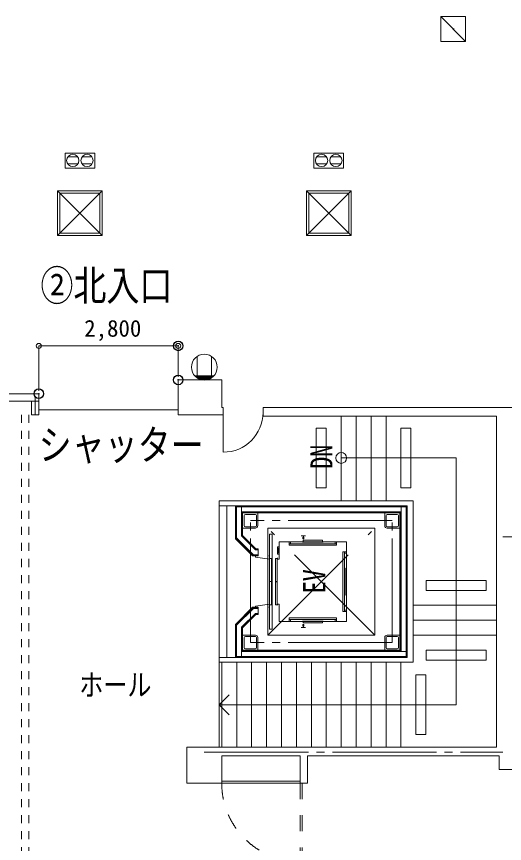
# Model space of a CAD drawing. Units: millimetres, scale not verified. Extents: x -18096 to 46307, y -19066 to 29624.
# Drawn here: x -5191 to 4612, y -9896 to 6713 of the extents above; entities that cross this region are included whole.
import ezdxf
from ezdxf.enums import TextEntityAlignment as Align

# ---------------------------------------------------------------- set-up
doc = ezdxf.new("R2010")
doc.units = ezdxf.units.MM
doc.header["$LTSCALE"] = 380
doc.header["$PDMODE"] = 32
doc.header["$PDSIZE"] = 190
for name, pattern in [('DASHED_DOTTED', [9.25, 6, -1.5, 0.25, -1.5]), ('USER1', [1.693333, 0.846667, -0.846667]), ('USER2', [0.846667, 0.423333, -0.423333]), ('USER3', [6.773333, 5.503333, -0.423333, 0.423333, -0.423333]), ('USER4', [13.546667, 10.16, -0.846667, 0.423333, -0.846667, 0.423333, -0.846667])]:
    doc.linetypes.add(name, pattern=pattern)
for name, color, linetype, lineweight in [('0-1_C-7', 4, 'Continuous', 18), ('0-2_6-3', 1, 'Continuous', 18), ('0-3_C-2', 253, 'Continuous', 18), ('0-7_2-7', 8, 'Continuous', 18), ('0-F_1-8', 8, 'Continuous', 18), ('1-0_1-6', 8, 'USER3', 18), ('1-1_1-5', 8, 'Continuous', 18), ('1-2_1-4', 8, 'Continuous', 18), ('1-5_0-F', 8, 'Continuous', 18), ('1-8_0-A', 8, 'Continuous', 18), ('1-9_0-9', 8, 'Continuous', 18), ('1-A_0-3', 8, 'Continuous', 18), ('1-E_0', 1, 'Continuous', 18), ('2-0_6-8', 253, 'Continuous', 18), ('2-3_1-9', 8, 'Continuous', 18), ('2-4_1-7', 8, 'Continuous', 18), ('2-5_1-2', 8, 'Continuous', 18), ('2-7_0-D', 8, 'USER2', 18), ('2-9_0-7', 8, 'Continuous', 18), ('2-A_0-4', 8, 'USER3', 18)]:
    doc.layers.add(name, color=color, linetype=linetype, lineweight=lineweight)
for name, color, linetype in [('0-4_3-4', 3, 'Continuous'), ('1-F_Defpoints', 5, 'Continuous'), ('2-6_1-0', 8, 'Continuous')]:
    doc.layers.add(name, color=color, linetype=linetype)
doc.styles.add('ＭＳ ゴシック', font='')
doc.styles.get('ＭＳ ゴシック').set_extended_font_data('MS Gothic')

# ---------------------------------------------------------------- blocks, each defined once
blk = doc.blocks.new('_Origin')
at = {"layer": '1-E_0'}
blk.add_line((0, 0), (-380, 0), dxfattribs=at)
blk.add_circle((0, 0), 190, dxfattribs=at)

msp = doc.modelspace()

# ---------------------------------------------------------------- linework, layer by layer
at = {"layer": '0-1_C-7', "color": 253}
for p, q in [((3831.9, 6213.1), (3331.9, 6713.1)), ((3599, 6463.1), (3567, 6463.1))]:
    msp.add_line(p, q, dxfattribs=at)
msp.add_lwpolyline([(3831.9, 6213.1), (3831.9, 6713.1), (3331.9, 6713.1), (3331.9, 6213.1)], close=True, dxfattribs=at)
at = {"layer": '0-2_6-3'}
for p, q in [((-1563.9, -504.3), (-1563.9, -115.5)), ((-1272.3, -504.3), (-1272.3, -115.5)), ((-1223.7, -504.3), (-1604.4, -504.3)), ((-1596.3, -516.4), (-1239.9, -516.4)), ((-1584.1, -528.6), (-1252, -528.6)), ((-1559.8, -548.8), (-1276.3, -548.8)), ((-1535.5, -561), (-1300.6, -561)), ((-1337.1, -577.2), (-1499.1, -577.2))]:
    msp.add_line(p, q, dxfattribs=at)
msp.add_circle((-1418.1, -330.1), 259.2, dxfattribs=at)
at = {"layer": '0-3_C-2'}
for p, q in [((-3468.1, 2313.1), (-4368.1, 3213.1)), ((1531.9, 2313.1), (631.9, 3213.1))]:
    msp.add_line(p, q, dxfattribs=at)
for points in [[(-3468.1, 2313.1), (-3468.1, 3213.1), (-4368.1, 3213.1), (-4368.1, 2313.1)], [(-3468.1, 3213.1), (-4368.1, 2313.1), (-3468.1, 2313.1)], [(1531.9, 2313.1), (1531.9, 3213.1), (631.9, 3213.1), (631.9, 2313.1)], [(1531.9, 3213.1), (631.9, 2313.1), (1531.9, 2313.1)]]:
    msp.add_lwpolyline(points, dxfattribs=at)
for points in [[(-3518.1, 2363.1), (-3518.1, 3163.1), (-4318.1, 3163.1), (-4318.1, 2363.1)], [(1481.9, 2363.1), (1481.9, 3163.1), (681.9, 3163.1), (681.9, 2363.1)]]:
    msp.add_lwpolyline(points, close=True, dxfattribs=at)
at = {"layer": '0-7_2-7'}
for p, q in [((831.9, -2751.9), (831.9, -1551.9)), ((2531.9, -2751.9), (2531.9, -1551.9)), ((831.9, -2751.9), (1031.9, -2751.9)), ((2531.9, -2751.9), (2731.9, -2751.9)), ((3041.9, -4611.9), (4241.9, -4611.9)), ((3041.9, -4611.9), (3041.9, -4811.9)), ((4241.9, -4611.9), (4241.9, -4811.9)), ((4241.9, -4811.9), (3041.9, -4811.9)), ((3041.9, -6011.9), (4241.9, -6011.9)), ((3041.9, -6011.9), (3041.9, -6211.9)), ((4241.9, -6011.9), (4241.9, -6211.9)), ((4241.9, -6211.9), (3041.9, -6211.9)), ((3031.9, -6509.4), (2831.9, -6509.4)), ((2831.9, -7709.4), (2831.9, -6509.4)), ((3031.9, -6509.4), (3031.9, -7709.4)), ((3031.9, -7709.4), (2831.9, -7709.4))]:
    msp.add_line(p, q, dxfattribs=at)
for points in [[(831.9, -1551.9), (1031.9, -1551.9), (1031.9, -2751.9)], [(2531.9, -1551.9), (2731.9, -1551.9), (2731.9, -2751.9)]]:
    msp.add_lwpolyline(points, dxfattribs=at)
at = {"layer": '0-F_1-8'}
for p, q in [((-618.1, -3311.9), (-618.1, -3511.9)), ((-593.1, -3286.9), (-393.1, -3286.9)), ((-368.1, -3311.9), (-368.1, -3511.9)), ((2231.9, -3311.9), (2231.9, -3511.9)), ((2256.9, -3286.9), (2456.9, -3286.9)), ((2481.9, -3311.9), (2481.9, -3511.9)), ((-393.1, -3536.9), (-593.1, -3536.9)), ((2456.9, -3536.9), (2256.9, -3536.9)), ((-111.1, -3681.9), (-111.1, -5591.9)), ((-58.1, -3681.9), (-111.1, -3681.9)), ((-58.1, -5591.9), (-58.1, -3681.9)), ((616.4, -3714.9), (527.4, -3714.9)), ((579.9, -3742.9), (563.9, -3742.9)), ((563.9, -3742.9), (563.9, -3776.9)), ((579.9, -3776.9), (563.9, -3776.9)), ((564.4, -3836.9), (564.4, -3806.9)), ((959.4, -3806.9), (564.4, -3806.9)), ((571.9, -3714.9), (571.9, -3776.9)), ((579.9, -3742.9), (579.9, -3776.9)), ((959.4, -3836.9), (959.4, -3806.9)), ((51.9, -3936.9), (86.9, -4086.9)), ((51.9, -4086.9), (51.9, -3936.9)), ((86.9, -3936.9), (51.9, -4086.9)), ((51.9, -3936.9), (86.9, -3936.9)), ((86.9, -3836.9), (1436.9, -3836.9)), ((86.9, -4186.9), (86.9, -3836.9)), ((86.9, -3836.9), (86.9, -3836.9)), ((86.9, -3836.9), (86.9, -3836.9)), ((86.9, -3836.9), (86.9, -3836.9)), ((86.9, -3836.9), (86.9, -3836.9)), ((86.9, -3836.9), (86.9, -3836.9)), ((286.9, -3906.9), (286.9, -3874.9)), ((286.9, -3874.9), (1236.9, -3874.9)), ((1236.9, -3906.9), (286.9, -3906.9)), ((287.9, -3836.9), (287.9, -3874.9)), ((315.9, -3836.9), (315.9, -3874.9)), ((556.9, -3845.9), (556.9, -3836.9)), ((966.9, -3836.9), (556.9, -3836.9)), ((966.9, -3845.9), (556.9, -3845.9)), ((966.9, -3845.9), (966.9, -3836.9)), ((1207.9, -3836.9), (1207.9, -3874.9)), ((1235.9, -3836.9), (1235.9, -3874.9)), ((1236.9, -3874.9), (1236.9, -3906.9)), ((1436.9, -3836.9), (1436.9, -5436.9)), ((-111.1, -4186.9), (-390.1, -4146.9)), ((-123.1, -4121.9), (-111.1, -4121.9)), ((-111.1, -4121.9), (-111.1, -4141.9)), ((-111.1, -4141.9), (-111.1, -4186.9)), ((86.9, -4086.9), (51.9, -4086.9)), ((1366.9, -4036.9), (1366.9, -5236.9)), ((1398.9, -4036.9), (1366.9, -4036.9)), ((1398.9, -5236.9), (1398.9, -4036.9)), ((1436.9, -4037.9), (1398.9, -4037.9)), ((1436.9, -4065.9), (1398.9, -4065.9)), ((-106.1, -4171.9), (-66.1, -4171.9)), ((-106.1, -4636.9), (-106.1, -4171.9)), ((-66.1, -4171.9), (-66.1, -4636.9)), ((10.9, -4631.9), (10.9, -4171.9)), ((10.9, -4171.9), (42.9, -4171.9)), ((42.9, -4171.9), (42.9, -4631.9)), ((48.9, -4161.9), (48.9, -4186.9)), ((48.9, -4186.9), (86.9, -4186.9)), ((1426.9, -4366.9), (1426.9, -4906.9)), ((1436.9, -4366.9), (1426.9, -4366.9)), ((-106.1, -4636.9), (-106.1, -5101.9)), ((-66.1, -4636.9), (-106.1, -4636.9)), ((-66.1, -4636.9), (-106.1, -4636.9)), ((-66.1, -5101.9), (-66.1, -4636.9)), ((42.9, -4631.9), (10.9, -4631.9)), ((10.9, -5101.9), (10.9, -4641.9)), ((10.9, -4641.9), (42.9, -4641.9)), ((42.9, -4641.9), (42.9, -5101.9)), ((1426.9, -4906.9), (1436.9, -4906.9)), ((-390.1, -5126.9), (-111.1, -5086.9)), ((-390.1, -5126.9), (-390.1, -5151.9)), ((-111.1, -5131.9), (-111.1, -5086.9)), ((-111.1, -5151.9), (-111.1, -5131.9)), ((-106.1, -5101.9), (-66.1, -5101.9)), ((42.9, -5101.9), (10.9, -5101.9)), ((48.9, -5086.9), (48.9, -5111.9)), ((86.9, -5086.9), (48.9, -5086.9)), ((86.9, -5436.9), (86.9, -5086.9)), ((-390.1, -5151.9), (-338.1, -5151.9)), ((-123.1, -5151.9), (-111.1, -5151.9)), ((1366.9, -5236.9), (1398.9, -5236.9)), ((1436.9, -5207.9), (1398.9, -5207.9)), ((1436.9, -5235.9), (1398.9, -5235.9)), ((1436.9, -5436.9), (86.9, -5436.9)), ((286.9, -5366.9), (286.9, -5398.9)), ((1236.9, -5366.9), (286.9, -5366.9)), ((286.9, -5398.9), (1236.9, -5398.9)), ((287.9, -5436.9), (287.9, -5398.9)), ((315.9, -5436.9), (315.9, -5398.9)), ((556.9, -5427.9), (556.9, -5436.9)), ((966.9, -5427.9), (556.9, -5427.9)), ((966.9, -5436.9), (556.9, -5436.9)), ((564.4, -5436.9), (564.4, -5466.9)), ((959.4, -5466.9), (564.4, -5466.9)), ((959.4, -5436.9), (959.4, -5466.9)), ((966.9, -5427.9), (966.9, -5436.9)), ((1207.9, -5436.9), (1207.9, -5398.9)), ((1235.9, -5436.9), (1235.9, -5398.9)), ((1236.9, -5398.9), (1236.9, -5366.9)), ((-111.1, -5591.9), (-58.1, -5591.9)), ((527.4, -5558.9), (616.4, -5558.9)), ((563.9, -5496.9), (579.9, -5496.9)), ((563.9, -5530.9), (563.9, -5496.9)), ((563.9, -5530.9), (579.9, -5530.9)), ((571.9, -5558.9), (571.9, -5496.9)), ((579.9, -5530.9), (579.9, -5496.9)), ((-618.1, -5761.9), (-618.1, -5961.9)), ((-593.1, -5736.9), (-393.1, -5736.9)), ((-368.1, -5761.9), (-368.1, -5961.9)), ((2231.9, -5761.9), (2231.9, -5961.9)), ((2256.9, -5736.9), (2456.9, -5736.9)), ((2481.9, -5761.9), (2481.9, -5961.9)), ((-393.1, -5986.9), (-593.1, -5986.9)), ((2456.9, -5986.9), (2256.9, -5986.9))]:
    msp.add_line(p, q, dxfattribs=at)
msp.add_lwpolyline([(-390.1, -4146.9), (-390.1, -4121.9), (-338.1, -4121.9)], dxfattribs=at)
for centre, start, end in [((-593.1, -3311.9), 90, 180), ((-393.1, -3311.9), 0, 90), ((2256.9, -3311.9), 90, 180), ((2456.9, -3311.9), 0, 90), ((-593.1, -3511.9), 180, 270), ((-393.1, -3511.9), 270, 0), ((2256.9, -3511.9), 180, 270), ((2456.9, -3511.9), 270, 0), ((-593.1, -5761.9), 90, 180), ((-393.1, -5761.9), 0, 90), ((2256.9, -5761.9), 90, 180), ((2456.9, -5761.9), 0, 90), ((-593.1, -5961.9), 180, 270), ((-393.1, -5961.9), 270, 0), ((2256.9, -5961.9), 180, 270), ((2456.9, -5961.9), 270, 0)]:
    msp.add_arc(centre, 25, start, end, dxfattribs=at)
at = {"layer": '1-0_1-6'}
for p, q in [((2356.9, -3411.9), (-493.1, -3411.9)), ((2356.9, -5861.9), (2356.9, -3411.9))]:
    msp.add_line(p, q, dxfattribs=at)
msp.add_lwpolyline([(2356.9, -5861.9), (-493.1, -5861.9), (-493.1, -3411.9)], dxfattribs=at)
at = {"layer": '1-1_1-5', "linetype": 'DASHED_DOTTED'}
for p, q in [((2006.9, -5711.9), (-143.1, -3561.9)), ((-143.1, -5711.9), (-143.1, -3561.9)), ((2006.9, -5711.9), (2006.9, -3561.9)), ((2006.9, -5711.9), (-143.1, -5711.9))]:
    msp.add_line(p, q, dxfattribs=at)
msp.add_lwpolyline([(-143.1, -5711.9), (2006.9, -3561.9), (-143.1, -3561.9)], dxfattribs=at)
at = {"layer": '1-2_1-4'}
msp.add_line((-1118.1, -3192.9), (-1118.1, -3792.9), dxfattribs=at)
at = {"layer": '1-5_0-F'}
for p, q in [((-1118.1, -6160.9), (-1118.1, -3112.9)), ((-968.1, -6160.9), (-968.1, -3112.9))]:
    msp.add_line(p, q, dxfattribs=at)
at = {"layer": '1-8_0-A'}
for p, q in [((-4893.1, -1011.9), (-4893.1, -1286.9)), ((-4743.1, -1011.9), (-4743.1, -1286.9)), ((-4743.1, -1286.9), (-4893.1, -1286.9)), ((-1118.1, -7109.4), (-917.2, -6908.5)), ((-1118.1, -7109.4), (-917.2, -7310.3))]:
    msp.add_line(p, q, dxfattribs=at)
msp.add_circle((1331.9, -2151.9), 109.1, dxfattribs=at)
at = {"layer": '1-9_0-9', "color": 7, "linetype": 'USER4'}
msp.add_line((-4743.1, -1186.9), (-1943.1, -1186.9), dxfattribs=at)
at = {"layer": '1-9_0-9'}
for p, q in [((-1038.1, -1236.9), (-1038.1, -2036.9)), ((1331.9, -3016.9), (1331.9, -1316.9)), ((1631.9, -3016.9), (1631.9, -1316.9)), ((1931.9, -3016.9), (1931.9, -1316.9)), ((2231.9, -3016.9), (2231.9, -1316.9)), ((2776.9, -3016.9), (-1118.1, -3016.9)), ((2776.9, -6256.9), (2776.9, -3016.9)), ((2776.9, -5111.9), (4451.9, -5111.9)), ((2776.9, -5111.9), (4451.9, -5111.9)), ((2776.9, -5411.9), (4451.9, -5411.9)), ((2776.9, -5411.9), (4451.9, -5411.9)), ((2776.9, -5711.9), (4451.9, -5711.9)), ((2776.9, -5711.9), (4451.9, -5711.9)), ((-1118.1, -6256.9), (2776.9, -6256.9)), ((-1068.1, -6256.9), (-1068.1, -7956.9)), ((-768.1, -6256.9), (-768.1, -7956.9)), ((-468.1, -6256.9), (-468.1, -7956.9)), ((-168.1, -6256.9), (-168.1, -7956.9)), ((131.9, -6256.9), (131.9, -7956.9)), ((431.9, -6256.9), (431.9, -7956.9)), ((731.9, -6256.9), (731.9, -7956.9)), ((1031.9, -6256.9), (1031.9, -7956.9)), ((1331.9, -6256.9), (1331.9, -7956.9)), ((1631.9, -6256.9), (1631.9, -7956.9)), ((1931.9, -6256.9), (1931.9, -7956.9)), ((2231.9, -6256.9), (2231.9, -7956.9)), ((2531.9, -6256.9), (2531.9, -7956.9)), ((-1068.1, -8646.9), (506.9, -8646.9)), ((-1068.1, -8686.9), (506.9, -8686.9))]:
    msp.add_line(p, q, dxfattribs=at)
at = {"layer": '1-9_0-9', "linetype": 'USER1'}
for p, q in [((506.9, -8686.9), (506.9, -10261.9)), ((546.9, -8686.9), (546.9, -10261.9))]:
    msp.add_line(p, q, dxfattribs=at)
at = {"layer": '1-9_0-9'}
msp.add_arc((-1038.1, -1236.9), 800, 270, 0, dxfattribs=at)
at = {"layer": '1-9_0-9', "linetype": 'USER1'}
msp.add_arc((506.9, -8686.9), 1575, 180, 270, dxfattribs=at)
at = {"layer": '1-A_0-3', "color": 7}
for p, q in [((-1068.1, -586.9), (-1943.1, -586.9)), ((-1943.1, -1286.9), (-1943.1, -586.9)), ((-1068.1, -586.9), (-1068.1, -1136.9)), ((-11218.1, -861.9), (-4743.1, -861.9)), ((4931.9, -1136.9), (-238.1, -1136.9))]:
    msp.add_line(p, q, dxfattribs=at)
at = {"layer": '1-A_0-3'}
for p, q in [((-4743.1, -861.9), (-4743.1, -1011.9)), ((-11218.1, -1011.9), (-4743.1, -1011.9)), ((-1068.1, -1136.9), (-1038.1, -1136.9)), ((-1038.1, -1286.9), (-1038.1, -1136.9)), ((-238.1, -1311.9), (-238.1, -1136.9)), ((-1038.1, -1286.9), (-1943.1, -1286.9)), ((4451.9, -1311.9), (-238.1, -1311.9)), ((4451.9, -1311.9), (4451.9, -7961.9)), ((-1118.1, -3112.9), (-1118.1, -3016.9)), ((-792.1, -3112.9), (-1118.1, -3112.9)), ((-1118.1, -7956.9), (-1118.1, -6060.9)), ((-792.1, -6160.9), (-1118.1, -6160.9)), ((-1068.1, -8686.9), (-1068.1, -8136.9)), ((506.9, -8136.9), (-1068.1, -8136.9)), ((656.9, -8136.9), (656.9, -8686.9)), ((-1768.1, -8686.9), (-1068.1, -8686.9))]:
    msp.add_line(p, q, dxfattribs=at)
for points in [[(-1768.1, -8686.9), (-1768.1, -7961.9), (4451.9, -7961.9)], [(506.9, -8136.9), (506.9, -8686.9), (656.9, -8686.9)], [(656.9, -8136.9), (4506.9, -8136.9), (4506.9, -8411.9)], [(4506.9, -8411.9), (5676.9, -8411.9), (5676.9, -8261.9)]]:
    msp.add_lwpolyline(points, dxfattribs=at)
at = {"layer": '1-E_0'}
for p, q in [((-4743.1, -801.9), (-4743.1, 96.9)), ((-4643.1, 96.9), (-2043.1, 96.9)), ((-1943.1, -526.9), (-1943.1, 96.9))]:
    msp.add_line(p, q, dxfattribs=at)
at = {"layer": '1-F_Defpoints'}
for p in [(-1943.1, 96.9), (-1943.1, -586.9), (-4743.1, -861.9)]:
    msp.add_point(p, dxfattribs=at)
at = {"layer": '2-0_6-8'}
for p, q in [((-3959.3, 3892.3), (-4162.9, 3892.3)), ((-3672.8, 3892.3), (-3876.4, 3892.3)), ((1040.7, 3892.3), (837.1, 3892.3)), ((1327.2, 3892.3), (1123.6, 3892.3)), ((-3959.3, 3753.9), (-4162.9, 3753.9)), ((-3672.8, 3753.9), (-3876.4, 3753.9)), ((1040.7, 3753.9), (837.1, 3753.9)), ((1327.2, 3753.9), (1123.6, 3753.9))]:
    msp.add_line(p, q, dxfattribs=at)
for points in [[(-4216.5, 3667.6), (-4216.5, 3969.5), (-3619.3, 3969.5), (-3619.3, 3667.6)], [(783.5, 3667.6), (783.5, 3969.5), (1380.7, 3969.5), (1380.7, 3667.6)]]:
    msp.add_lwpolyline(points, close=True, dxfattribs=at)
for centre in [(-4061.2, 3823.1), (-3774.7, 3823.1), (938.8, 3823.1), (1225.3, 3823.1)]:
    msp.add_circle(centre, 123, dxfattribs=at)
at = {"layer": '2-3_1-9'}
for p, q in [((-343.1, -3256.9), (-343.1, -3511.9)), ((2206.9, -3256.9), (2206.9, -3511.9)), ((-393.1, -3561.9), (-648.1, -3561.9)), ((2511.9, -3561.9), (2256.9, -3561.9)), ((-648.1, -5711.9), (-393.1, -5711.9)), ((-343.1, -5761.9), (-343.1, -6016.9)), ((2206.9, -5761.9), (2206.9, -6016.9)), ((2256.9, -5711.9), (2511.9, -5711.9))]:
    msp.add_line(p, q, dxfattribs=at)
for centre, start, end in [((-393.1, -3511.9), 270, 0), ((2256.9, -3511.9), 180, 270), ((-393.1, -5761.9), 0, 90), ((2256.9, -5761.9), 90, 180)]:
    msp.add_arc(centre, 50, start, end, dxfattribs=at)
at = {"layer": '2-4_1-7'}
for p, q in [((-792.1, -3776.8), (-792.1, -3112.9)), ((2655.9, -3112.9), (-792.1, -3112.9)), ((2655.9, -6160.9), (2655.9, -3112.9)), ((-648.1, -3710.1), (-648.1, -3247.4)), ((2511.9, -3256.9), (-648.1, -3256.9)), ((2511.9, -6026.4), (2511.9, -3247.4)), ((-648.1, -3710.1), (-380.3, -3977.9)), ((-333.1, -3977.9), (-380.3, -3977.9)), ((-333.1, -3977.9), (-333.1, -4121.9)), ((-333.1, -4121.9), (-447, -4121.9)), ((-333.1, -4121.9), (-333.1, -3987.9)), ((-447, -5151.9), (-792.1, -5497)), ((-648.1, -5563.7), (-380.3, -5295.9)), ((-333.1, -5151.9), (-447, -5151.9)), ((-333.1, -5295.9), (-380.3, -5295.9)), ((-333.1, -5295.9), (-333.1, -5151.9)), ((-792.1, -6160.9), (-792.1, -5497)), ((-648.1, -6026.4), (-648.1, -5563.7)), ((2511.9, -6016.9), (-648.1, -6016.9)), ((2655.9, -6160.9), (-792.1, -6160.9))]:
    msp.add_line(p, q, dxfattribs=at)
msp.add_lwpolyline([(-333.1, -4121.9), (-447, -4121.9), (-792.1, -3776.8)], dxfattribs=at)
at = {"layer": '2-5_1-2'}
for p, q in [((-782.6, -3112.9), (-782.6, -3765.8)), ((-782.6, -3122.4), (2655.9, -3122.4)), ((-770.1, -3122.4), (-770.1, -3760.6)), ((-770.1, -3134.9), (2646.4, -3134.9)), ((-670.1, -3134.9), (-670.1, -3719.2)), ((2533.9, -3134.9), (2533.9, -6038.9)), ((2633.9, -3134.9), (2633.9, -6151.4)), ((2646.4, -3122.4), (2646.4, -6160.9)), ((-670.1, -3234.9), (2533.9, -3234.9)), ((-657.6, -3234.9), (-657.6, -3714)), ((-657.6, -3247.4), (2521.4, -3247.4)), ((2521.4, -3234.9), (2521.4, -6038.9)), ((-782.6, -3765.8), (-436, -4112.4)), ((-770.1, -3760.6), (-430.8, -4099.9)), ((-670.1, -3719.2), (-389.4, -3999.9)), ((-657.6, -3714), (-384.2, -3987.4)), ((-436, -4112.4), (-333.1, -4112.4)), ((-430.8, -4099.9), (-333.1, -4099.9)), ((-389.4, -3999.9), (-333.1, -3999.9)), ((-384.2, -3987.4), (-333.1, -3987.4)), ((-782.6, -5508), (-436, -5161.4)), ((-670.1, -5554.6), (-389.4, -5273.9)), ((-657.6, -5559.8), (-384.2, -5286.4)), ((-436, -5161.4), (-333.1, -5161.4)), ((-389.4, -5273.9), (-333.1, -5273.9)), ((-384.2, -5286.4), (-333.1, -5286.4)), ((-782.6, -6160.9), (-782.6, -5508)), ((-770.1, -6151.4), (-770.1, -5513.2)), ((-670.1, -6138.9), (-670.1, -5554.6)), ((-657.6, -6038.9), (-657.6, -5559.8)), ((-770.1, -6138.9), (2633.9, -6138.9)), ((-670.1, -6038.9), (2633.9, -6038.9)), ((-657.6, -6026.4), (2521.4, -6026.4)), ((-782.6, -6151.4), (2646.4, -6151.4))]:
    msp.add_line(p, q, dxfattribs=at)
msp.add_lwpolyline([(-770.1, -5513.2), (-430.8, -5173.9), (-333.1, -5173.9)], dxfattribs=at)
at = {"layer": '2-7_0-D'}
for p, q in [((-5093.1, -1286.9), (-5093.1, -10261.9)), ((-4943.1, -1286.9), (-4943.1, -10261.9))]:
    msp.add_line(p, q, dxfattribs=at)
at = {"layer": '2-9_0-7'}
for p, q in [((3641.9, -2151.9), (1331.9, -2151.9)), ((3641.9, -2151.9), (3641.9, -7109.4)), ((3641.9, -7109.4), (-1118.1, -7109.4))]:
    msp.add_line(p, q, dxfattribs=at)
at = {"layer": '2-A_0-4'}
for p, q in [((-4818.1, -1286.9), (-4818.1, -936.9)), ((4581.9, -3736.9), (6481.9, -3736.9)), ((-1418.1, -8061.9), (4581.9, -8061.9))]:
    msp.add_line(p, q, dxfattribs=at)

# ---------------------------------------------------------------- block references
at = {"layer": '1-E_0', "xscale": 0.2631579, "yscale": 0.2631579, "rotation": 180}
msp.add_blockref('_Origin', (-4743.1, 96.9), dxfattribs=at)
at = {"layer": '1-E_0', "xscale": 0.2631579, "yscale": 0.2631579}
msp.add_blockref('_Origin', (-1943.1, 96.9), dxfattribs=at)

# ---------------------------------------------------------------- texts
at = {"layer": '0-4_3-4', "style": 'ＭＳ ゴシック', "width": 0.8}
for s, p in [('②北入口', (-4710.5, 824.5)), ('シャッター', (-4745.5, -2376))]:
    msp.add_text(s, height=607.3, dxfattribs=at).set_placement(p, align=Align.BOTTOM_LEFT)
at = {"layer": '1-E_0', "color": 3, "style": 'ＭＳ ゴシック'}
msp.add_text('2,800', height=337.1, dxfattribs=at).set_placement((-3830.6, 181.4), align=Align.BOTTOM_LEFT)
at = {"layer": '2-6_1-0', "style": 'ＭＳ ゴシック', "width": 0.8}
msp.add_text('EV', height=443, rotation=90, dxfattribs=at).set_placement((1143.6, -4870.8), align=Align.BOTTOM_LEFT)
at = {"layer": '2-9_0-7', "style": 'ＭＳ ゴシック', "width": 0.8}
msp.add_text('DN', height=443, rotation=90, dxfattribs=at).set_placement((1289.7, -2370), align=Align.BOTTOM_LEFT)
msp.add_text('ホール', height=443, dxfattribs=at).set_placement((-3930.4, -7064.8), align=Align.BOTTOM_LEFT)

doc.saveas('drawing.dxf')
